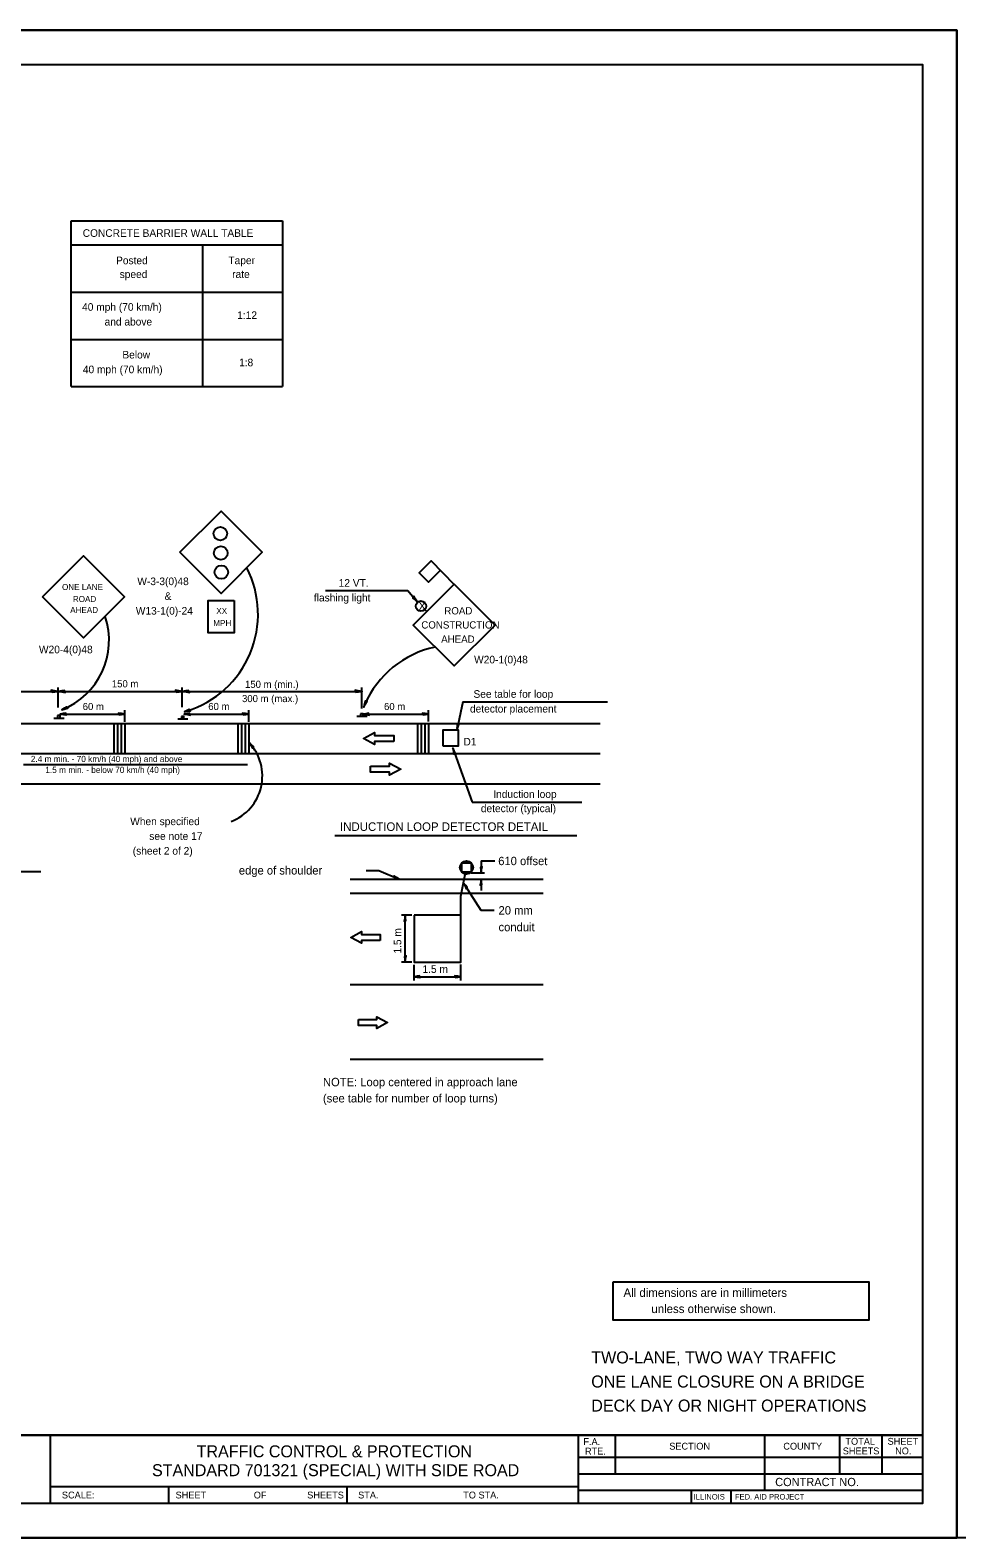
# Model space of a CAD drawing. Extents: x 52832 to 54215, y 64481 to 66497.
# Drawn here: x 53264.7 to 53535.1, y 65344.9 to 65784.9 of the extents above; entities that cross this region are included whole.
import ezdxf

# ---------------------------------------------------------------- set-up
doc = ezdxf.new("R2010")
doc.units = 0
for name, color, linetype in [('Alignment_EX_20 Baseline', 7, 'Continuous'), ('Design_EX_Roadway Dimensions', 7, 'Continuous'), ('Design_EX_Roadway Notes', 7, 'Continuous'), ('Design_PR_EOP', 7, 'Continuous'), ('Level 48', 7, 'Continuous'), ('Sheets_50 Reference Boundary', 7, 'Continuous'), ('Sheets_General Details', 7, 'Continuous'), ('Sheets_Printer Plotting Border', 7, 'Continuous'), ('Signals_PR_Above Ground', 7, 'Continuous'), ('Stage_Construction Traffic Control', 7, 'Continuous'), ('Topo_Advertising Sign', 7, 'Continuous')]:
    doc.layers.add(name, color=color, linetype=linetype)

msp = doc.modelspace()

# ---------------------------------------------------------------- linework, layer by layer
at = {"layer": 'Alignment_EX_20 Baseline'}
for p, q in [((53109.23, 65573.74), (53431, 65573.74)), ((53358.05, 65506.38), (53414.35, 65506.38))]:
    msp.add_line(p, q, dxfattribs=at)
at = {"layer": 'Design_EX_Roadway Dimensions'}
for p, q in [((53238.14, 65591.9), (53272.87, 65591.9)), ((53272.84, 65587.18), (53272.84, 65593.06)), ((53272.87, 65591.9), (53309.12, 65591.9)), ((53309.04, 65587.29), (53309.04, 65593.06)), ((53309.12, 65591.9), (53361.51, 65591.9)), ((53361.49, 65586.95), (53361.49, 65593.06)), ((53292.25, 65583.07), (53292.25, 65586.45)), ((53328.45, 65583.07), (53328.45, 65586.45)), ((53380.9, 65583.13), (53380.9, 65586.45)), ((53390.95, 65588.84), (53389.17, 65580.61)), ((53390.95, 65588.84), (53433.15, 65588.84)), ((53273.48, 65585.29), (53292.25, 65585.29)), ((53309.61, 65585.29), (53328.45, 65585.29)), ((53361.87, 65585.29), (53380.9, 65585.29)), ((53388, 65575.37), (53393.6, 65559.6)), ((53262.77, 65570.54), (53328.07, 65570.54)), ((53393.6, 65559.6), (53425.68, 65559.6)), ((53396.28, 65542.42), (53396.28, 65539)), ((53396.28, 65542.42), (53400.28, 65542.42)), ((53204.44, 65539.37), (53267.81, 65539.37)), ((53362.74, 65539.68), (53366.4, 65539.68)), ((53366.4, 65539.68), (53372.32, 65537.15)), ((53393.39, 65539), (53397.25, 65539)), ((53391.54, 65535.4), (53396.16, 65528.09)), ((53396.28, 65537.11), (53396.28, 65533.79)), ((53376.05, 65526.59), (53373, 65526.59)), ((53374.11, 65512.93), (53374.11, 65526.59)), ((53396.16, 65528.09), (53400.02, 65528.09)), ((53376.05, 65512.93), (53373, 65512.93)), ((53376.7, 65507.54), (53376.7, 65512.11)), ((53390.36, 65507.54), (53390.36, 65512.2)), ((53376.7, 65508.64), (53390.36, 65508.64))]:
    msp.add_line(p, q, dxfattribs=at)
for points in [[(53271.02, 65591.93), (53271.08, 65591.65), (53271.86, 65591.77), (53272.87, 65591.9), (53271.79, 65592.05), (53270.85, 65592.22), (53271.02, 65591.93), (53271.1, 65591.75), (53272.19, 65591.9), (53271, 65592.11), (53271.17, 65591.88), (53271.68, 65591.91), (53271.19, 65591.98)], [(53274.73, 65591.87), (53274.67, 65592.15), (53273.88, 65592.03), (53272.87, 65591.9), (53273.95, 65591.76), (53274.89, 65591.59), (53274.73, 65591.87), (53274.64, 65592.06), (53273.55, 65591.9), (53274.75, 65591.69), (53274.57, 65591.93), (53274.07, 65591.9), (53274.55, 65591.82)], [(53307.26, 65591.93), (53307.33, 65591.65), (53308.11, 65591.77), (53309.12, 65591.9), (53308.04, 65592.05), (53307.1, 65592.22), (53307.26, 65591.93), (53307.35, 65591.75), (53308.44, 65591.9), (53307.24, 65592.11), (53307.42, 65591.88), (53307.92, 65591.91), (53307.44, 65591.98)], [(53310.97, 65591.87), (53310.91, 65592.15), (53310.13, 65592.03), (53309.12, 65591.9), (53310.19, 65591.76), (53311.14, 65591.59), (53310.97, 65591.87), (53310.89, 65592.06), (53309.8, 65591.9), (53310.99, 65591.69), (53310.82, 65591.93), (53310.31, 65591.9), (53310.8, 65591.82)], [(53359.65, 65591.93), (53359.72, 65591.65), (53360.5, 65591.77), (53361.51, 65591.9), (53360.43, 65592.05), (53359.49, 65592.22), (53359.65, 65591.93), (53359.74, 65591.75), (53360.83, 65591.9), (53359.63, 65592.11), (53359.81, 65591.88), (53360.31, 65591.91), (53359.83, 65591.98)], [(53275.09, 65585.27), (53275.04, 65585.52), (53274.35, 65585.41), (53273.47, 65585.3), (53274.41, 65585.17), (53275.23, 65585.02), (53275.09, 65585.27), (53275.02, 65585.43), (53274.06, 65585.29), (53275.11, 65585.11), (53274.95, 65585.32), (53274.51, 65585.29), (53274.93, 65585.23)], [(53290.63, 65585.31), (53290.69, 65585.07), (53291.37, 65585.18), (53292.25, 65585.29), (53291.31, 65585.42), (53290.49, 65585.56), (53290.63, 65585.31), (53290.7, 65585.15), (53291.66, 65585.29), (53290.61, 65585.47), (53290.77, 65585.27), (53291.21, 65585.29), (53290.79, 65585.36)], [(53311.24, 65585.27), (53311.18, 65585.51), (53310.5, 65585.4), (53309.61, 65585.29), (53310.56, 65585.16), (53311.38, 65585.01), (53311.24, 65585.27), (53311.16, 65585.42), (53310.21, 65585.29), (53311.25, 65585.1), (53311.1, 65585.31), (53310.66, 65585.28), (53311.08, 65585.22)], [(53326.83, 65585.31), (53326.88, 65585.07), (53327.57, 65585.18), (53328.45, 65585.29), (53327.51, 65585.42), (53326.68, 65585.56), (53326.83, 65585.31), (53326.9, 65585.15), (53327.86, 65585.29), (53326.81, 65585.47), (53326.97, 65585.27), (53327.41, 65585.29), (53326.98, 65585.36)], [(53363.49, 65585.27), (53363.43, 65585.51), (53362.75, 65585.4), (53361.87, 65585.29), (53362.81, 65585.16), (53363.63, 65585.01), (53363.49, 65585.27), (53363.42, 65585.42), (53362.46, 65585.29), (53363.51, 65585.1), (53363.35, 65585.31), (53362.91, 65585.28), (53363.33, 65585.22)], [(53379.28, 65585.31), (53379.34, 65585.07), (53380.02, 65585.18), (53380.9, 65585.29), (53379.96, 65585.42), (53379.14, 65585.56), (53379.28, 65585.31), (53379.36, 65585.15), (53380.31, 65585.29), (53379.27, 65585.47), (53379.42, 65585.27), (53379.86, 65585.29), (53379.44, 65585.36)], [(53389.59, 65582.41), (53389.3, 65582.41), (53389.25, 65581.62), (53389.17, 65580.61), (53389.54, 65581.63), (53389.9, 65582.51), (53389.59, 65582.41), (53389.39, 65582.37), (53389.31, 65581.27), (53389.77, 65582.39), (53389.5, 65582.27), (53389.43, 65581.77), (53389.6, 65582.23)], [(53329.68, 65575.6), (53329.83, 65575.79), (53329.31, 65576.25), (53328.65, 65576.85), (53329.16, 65576.05), (53329.58, 65575.32), (53329.68, 65575.6), (53329.75, 65575.76), (53329.03, 65576.4), (53329.56, 65575.48), (53329.62, 65575.73), (53329.32, 65576.05), (53329.54, 65575.69)], [(53388.51, 65573.84), (53388.72, 65573.97), (53388.4, 65574.58), (53388, 65575.37), (53388.19, 65574.44), (53388.33, 65573.62), (53388.51, 65573.84), (53388.64, 65573.96), (53388.19, 65574.81), (53388.37, 65573.77), (53388.51, 65573.98), (53388.34, 65574.38), (53388.42, 65573.96)], [(53370.89, 65537.79), (53370.85, 65537.55), (53371.49, 65537.39), (53372.32, 65537.15), (53371.54, 65537.62), (53370.86, 65538.07), (53370.89, 65537.79), (53370.89, 65537.62), (53371.79, 65537.38), (53370.93, 65537.94), (53371, 65537.7), (53371.4, 65537.55), (53371.04, 65537.77)], [(53396.3, 65540.57), (53396.07, 65540.52), (53396.17, 65539.86), (53396.28, 65539), (53396.4, 65539.91), (53396.54, 65540.71), (53396.3, 65540.57), (53396.15, 65540.5), (53396.28, 65539.58), (53396.46, 65540.59), (53396.26, 65540.44), (53396.28, 65540.01), (53396.35, 65540.42)], [(53392.04, 65534.55), (53392.21, 65534.72), (53391.77, 65535.22), (53391.22, 65535.89), (53391.6, 65535.05), (53391.91, 65534.3), (53392.04, 65534.55), (53392.13, 65534.69), (53391.53, 65535.4), (53391.92, 65534.45), (53392, 65534.68), (53391.75, 65535.03), (53391.92, 65534.65)], [(53396.26, 65535.54), (53396.49, 65535.59), (53396.39, 65536.25), (53396.28, 65537.11), (53396.15, 65536.2), (53396.01, 65535.4), (53396.26, 65535.54), (53396.41, 65535.61), (53396.28, 65536.54), (53396.1, 65535.53), (53396.3, 65535.67), (53396.27, 65536.1), (53396.21, 65535.69)], [(53374.08, 65524.97), (53374.32, 65525.02), (53374.22, 65525.71), (53374.11, 65526.59), (53373.98, 65525.65), (53373.83, 65524.83), (53374.08, 65524.97), (53374.24, 65525.04), (53374.11, 65526), (53373.92, 65524.95), (53374.13, 65525.11), (53374.1, 65525.55), (53374.04, 65525.12)], [(53374.13, 65514.54), (53373.89, 65514.49), (53373.99, 65513.81), (53374.11, 65512.93), (53374.23, 65513.87), (53374.38, 65514.69), (53374.13, 65514.54), (53373.97, 65514.47), (53374.11, 65513.52), (53374.29, 65514.56), (53374.08, 65514.41), (53374.11, 65513.97), (53374.18, 65514.39)], [(53378.32, 65508.62), (53378.26, 65508.86), (53377.58, 65508.76), (53376.7, 65508.64), (53377.64, 65508.51), (53378.46, 65508.37), (53378.32, 65508.62), (53378.25, 65508.78), (53377.29, 65508.64), (53378.33, 65508.46), (53378.18, 65508.67), (53377.74, 65508.64), (53378.16, 65508.57)], [(53388.74, 65508.67), (53388.8, 65508.43), (53389.48, 65508.53), (53390.36, 65508.64), (53389.42, 65508.77), (53388.6, 65508.92), (53388.74, 65508.67), (53388.82, 65508.51), (53389.77, 65508.65), (53388.73, 65508.83), (53388.88, 65508.62), (53389.32, 65508.65), (53388.9, 65508.72)]]:
    msp.add_lwpolyline(points, dxfattribs=at)
msp.add_arc((53318.26, 65567.2), 14.17, 291.1158, 42.8976, dxfattribs=at)
at = {"layer": 'Design_EX_Roadway Notes'}
msp.add_line((53379.85, 65615.76), (53380.38, 65615.24), dxfattribs=at)
at = {"layer": 'Design_PR_EOP'}
for p, q in [((52918.09, 65582.56), (53431, 65582.56)), ((52918.09, 65564.91), (53431, 65564.91)), ((53358.05, 65537.11), (53414.35, 65537.11)), ((53358.05, 65533.01), (53414.35, 65533.01)), ((53358.05, 65484.59), (53414.35, 65484.59))]:
    msp.add_line(p, q, dxfattribs=at)
at = {"layer": 'Level 48'}
msp.add_lwpolyline([(52855.07, 65784.88), (53535.07, 65784.88), (53535.07, 65344.88), (52855.07, 65344.88)], close=True, dxfattribs=at)
at = {"layer": 'Sheets_50 Reference Boundary'}
msp.add_lwpolyline([(52895.07, 65774.88), (53525.07, 65774.88), (53525.07, 65374.88), (52895.07, 65374.88)], close=True, dxfattribs=at)
at = {"layer": 'Sheets_General Details'}
for p, q in [((53535.07, 65784.88), (52855.07, 65784.88)), ((53535.07, 65784.88), (53535.07, 65344.88)), ((53276.68, 65680.87), (53276.68, 65729.24)), ((53276.68, 65729.24), (53338.32, 65729.24)), ((53338.32, 65729.24), (53338.32, 65680.87)), ((53276.68, 65722.23), (53338.32, 65722.23)), ((53315.02, 65680.87), (53315.02, 65722.23)), ((53276.68, 65708.44), (53338.32, 65708.44)), ((53276.68, 65694.65), (53338.32, 65694.65)), ((53276.68, 65680.87), (53338.32, 65680.87)), ((53353.62, 65549.81), (53424.16, 65549.81)), ((52895.07, 65374.88), (53525.07, 65374.88)), ((53270.55, 65374.88), (53270.55, 65354.88)), ((53424.55, 65374.88), (53424.55, 65354.88)), ((53435.35, 65374.88), (53435.35, 65363.58)), ((53478.95, 65374.88), (53478.95, 65358.78)), ((53500.8, 65374.88), (53500.8, 65363.58)), ((53513.21, 65374.88), (53513.21, 65363.58)), ((53424.55, 65368.38), (53525.07, 65368.38)), ((53424.55, 65363.58), (53525.07, 65363.58)), ((53270.55, 65359.88), (53424.55, 65359.88)), ((53305.07, 65359.88), (53305.07, 65354.88)), ((53357.07, 65359.88), (53357.07, 65354.88)), ((53424.55, 65358.78), (53525.07, 65358.78)), ((53457.5, 65358.78), (53457.5, 65354.88)), ((53469.1, 65358.78), (53469.1, 65354.88)), ((53535.07, 65344.88), (52855.07, 65344.88)), ((54215.07, 65344.88), (53535.07, 65344.88))]:
    msp.add_line(p, q, dxfattribs=at)
for points in [[(52895.07, 65774.88), (53525.07, 65774.88), (53525.07, 65354.88), (52895.07, 65354.88)], [(53434.81, 65419.58), (53509.37, 65419.58), (53509.37, 65408.39), (53434.81, 65408.39)]]:
    msp.add_lwpolyline(points, close=True, dxfattribs=at)
at = {"layer": 'Sheets_Printer Plotting Border'}
msp.add_lwpolyline([(52855.07, 65344.88), (53535.07, 65344.88), (53535.07, 65784.88), (52855.07, 65784.88)], close=True, dxfattribs=at)
at = {"layer": 'Signals_PR_Above Ground'}
msp.add_lwpolyline([(53390.64, 65541.87), (53393.35, 65541.87), (53393.35, 65539.16), (53390.64, 65539.16)], close=True, dxfattribs=at)
msp.add_circle((53391.99, 65540.52), 1.91, dxfattribs=at)
at = {"layer": 'Stage_Construction Traffic Control'}
for p, q in [((53350.82, 65621.38), (53374.85, 65621.38)), ((53374.85, 65621.38), (53377.7, 65617.93)), ((53289.08, 65582.56), (53289.08, 65573.74)), ((53290.13, 65582.56), (53290.13, 65573.74)), ((53291.19, 65582.56), (53291.19, 65573.74)), ((53292.25, 65582.56), (53292.25, 65573.74)), ((53325.27, 65582.56), (53325.27, 65573.74)), ((53326.33, 65582.56), (53326.33, 65573.74)), ((53327.39, 65582.56), (53327.39, 65573.74)), ((53328.45, 65582.56), (53328.45, 65573.74)), ((53377.72, 65582.56), (53377.72, 65573.74)), ((53378.78, 65582.56), (53378.78, 65573.74)), ((53379.84, 65582.56), (53379.84, 65573.74)), ((53380.9, 65582.56), (53380.9, 65573.74)), ((53390.36, 65532.14), (53391.7, 65538.95)), ((53390.36, 65526.59), (53390.36, 65532.14))]:
    msp.add_line(p, q, dxfattribs=at)
for points in [[(53308.39, 65632.5), (53320.37, 65644.48), (53332.35, 65632.5), (53320.37, 65620.52)], [(53268.26, 65619.49), (53280.24, 65631.47), (53292.22, 65619.49), (53280.24, 65607.52)], [(53324.21, 65618.44), (53324.21, 65609), (53316.66, 65609), (53316.66, 65618.44)], [(53370.77, 65577.3), (53365.19, 65577.3), (53365.19, 65576.42), (53361.95, 65578.18), (53365.19, 65579.95), (53365.19, 65579.07), (53370.77, 65579.07)], [(53385.1, 65576.05), (53389.61, 65576.05), (53389.61, 65580.57), (53385.1, 65580.57)], [(53363.96, 65570.07), (53369.55, 65570.07), (53369.55, 65570.96), (53372.79, 65569.19), (53369.55, 65567.43), (53369.55, 65568.31), (53363.96, 65568.31)], [(53376.7, 65526.59), (53376.7, 65512.93), (53390.36, 65512.93), (53390.36, 65526.59)], [(53366.8, 65519.25), (53361.39, 65519.25), (53361.39, 65518.4), (53358.26, 65520.1), (53361.39, 65521.81), (53361.39, 65520.96), (53366.8, 65520.96)], [(53360.45, 65496.13), (53365.85, 65496.13), (53365.85, 65496.98), (53368.98, 65495.27), (53365.85, 65493.56), (53365.85, 65494.42), (53360.45, 65494.42)]]:
    msp.add_lwpolyline(points, close=True, dxfattribs=at)
for points in [[(53384.41, 65627.26), (53380.94, 65623.74), (53378.19, 65626.48), (53381.69, 65629.98), (53388.37, 65623.13)], [(53388.3, 65623.13), (53376.42, 65611.28), (53388.43, 65599.33), (53400.38, 65611.28), (53388.44, 65623.21)], [(53376.55, 65619.36), (53376.38, 65619.14), (53376.97, 65618.61), (53377.71, 65617.91), (53377.14, 65618.84), (53376.67, 65619.67), (53376.55, 65619.36), (53376.46, 65619.18), (53377.28, 65618.44), (53376.68, 65619.49), (53376.61, 65619.21), (53376.96, 65618.84), (53376.71, 65619.26)], [(53275.43, 65587.2), (53275.28, 65587.39), (53274.7, 65587.01), (53273.94, 65586.54), (53274.85, 65586.82), (53275.66, 65587.03), (53275.43, 65587.2), (53275.29, 65587.31), (53274.48, 65586.79), (53275.51, 65587.06), (53275.28, 65587.18), (53274.89, 65586.97), (53275.3, 65587.09)], [(53311.25, 65586.46), (53311.11, 65586.66), (53310.51, 65586.33), (53309.72, 65585.91), (53310.65, 65586.12), (53311.47, 65586.27), (53311.25, 65586.46), (53311.13, 65586.58), (53310.28, 65586.12), (53311.32, 65586.31), (53311.11, 65586.45), (53310.7, 65586.27), (53311.12, 65586.36)], [(53362.66, 65589.02), (53362.38, 65589.04), (53362.26, 65588.26), (53362.07, 65587.26), (53362.54, 65588.24), (53362.98, 65589.09), (53362.66, 65589.02), (53362.46, 65589), (53362.28, 65587.91), (53362.84, 65588.98), (53362.56, 65588.89), (53362.44, 65588.4), (53362.66, 65588.84)]]:
    msp.add_lwpolyline(points, dxfattribs=at)
for centre, radius in [((53320.17, 65637.95), 1.98), ((53320.29, 65632.28), 1.98), ((53320.46, 65626.7), 1.98), ((53378.71, 65616.8), 1.5)]:
    msp.add_circle(centre, radius, dxfattribs=at)
for centre, radius, start, end in [((53301.52, 65614.45), 29.64, 287.4055, 27.1245), ((53265.9, 65606.82), 21.81, 291.6461, 18.6298), ((53388.97, 65576.41), 29.11, 102.1871, 156.3696)]:
    msp.add_arc(centre, radius, start, end, dxfattribs=at)
at = {"layer": 'Topo_Advertising Sign'}
for p, q in [((53271.61, 65584.13), (53274.56, 65584.13)), ((53307.74, 65583.87), (53310.68, 65583.87)), ((53360.02, 65584.64), (53362.96, 65584.64))]:
    msp.add_line(p, q, dxfattribs=at)
for points in [[(53272.66, 65584.86), (53272.66, 65584.13), (53273.4, 65584.13), (53273.4, 65584.86)], [(53308.79, 65584.61), (53308.79, 65583.87), (53309.53, 65583.87), (53309.53, 65584.61)], [(53361.07, 65585.37), (53361.07, 65584.64), (53361.8, 65584.64), (53361.8, 65585.37)]]:
    msp.add_lwpolyline(points, close=True, dxfattribs=at)

# ---------------------------------------------------------------- texts
at = {"layer": 'Design_EX_Roadway Dimensions'}
for s, height, p in [('150 m', 2.081, (53288.51, 65593.1)), ('300 m (max.)', 2.081, (53326.49, 65588.78)), ('150 m (min.)', 2.081, (53327.37, 65592.94)), ('See table for loop', 2.2197, (53394.03, 65590.04)), ('60 m', 2.081, (53280.01, 65586.46)), ('60 m', 2.081, (53316.64, 65586.47)), ('60 m', 2.081, (53367.93, 65586.46)), ('detector placement', 2.2197, (53393.01, 65585.74)), ('2.4 m min. - 70 km/h (40 mph) and above', 1.8035, (53264.85, 65571.29)), ('1.5 m min. - below 70 km/h (40 mph)', 1.8035, (53269.1, 65568.1)), ('Induction loop', 2.2197, (53399.81, 65560.82)), ('detector (typical)', 2.2197, (53396.18, 65556.66)), ('When specified', 2.2197, (53293.87, 65552.87)), ('see note 17', 2.2197, (53299.43, 65548.57)), ('(sheet 2 of 2)', 2.2197, (53294.61, 65544.27)), ('610 offset', 2.442, (53401.25, 65541.2)), ('edge of shoulder', 2.4416, (53325.57, 65538.46)), ('20 mm', 2.442, (53401.34, 65526.79)), ('conduit', 2.442, (53401.34, 65521.91)), ('1.5 m', 2.22, (53379.15, 65509.75))]:
    msp.add_text(s, height=height, dxfattribs=at).set_placement(p)
msp.add_text('1.5 m', height=2.22, rotation=90, dxfattribs=at).set_placement((53372.97, 65515.39))
at = {"layer": 'Sheets_General Details'}
for s, height, p in [('CONCRETE BARRIER WALL TABLE', 2.2197, (53280.01, 65724.56)), ('Posted', 2.22, (53289.74, 65716.57)), ('Taper', 2.22, (53322.52, 65716.59)), ('speed', 2.22, (53290.79, 65712.55)), ('rate', 2.22, (53323.62, 65712.56)), ('40 mph (70 km/h)', 2.2197, (53279.83, 65702.99)), ('and above', 2.22, (53286.39, 65698.69)), ('1:12', 2.22, (53325.09, 65700.59)), ('Below', 2.22, (53291.58, 65689.06)), ('1:8', 2.22, (53325.63, 65686.79)), ('40 mph (70 km/h)', 2.2197, (53280.05, 65684.76)), ('INDUCTION LOOP DETECTOR DETAIL', 2.4971, (53355.09, 65551.19)), ('NOTE: Loop centered in approach lane', 2.4416, (53350.11, 65476.68)), ('(see table for number of loop turns)', 2.4416, (53350.11, 65471.95)), ('All dimensions are in millimeters', 2.4971, (53437.81, 65415.2)), ('unless otherwise shown.', 2.4971, (53445.93, 65410.48)), ('TWO-LANE, TWO WAY TRAFFIC', 3.5099, (53428.39, 65395.77)), ('ONE LANE CLOSURE ON A BRIDGE', 3.5099, (53428.39, 65388.75)), ('DECK DAY OR NIGHT OPERATIONS', 3.5099, (53428.39, 65381.73)), ('TRAFFIC CONTROL & PROTECTION', 3.5, (53313.26, 65368.38)), ('F.A.  ', 2, (53426.1, 65371.98)), ('RTE.', 2, (53426.56, 65369.18)), ('SECTION', 2, (53451.16, 65370.63)), ('COUNTY', 2, (53484.44, 65370.63)), ('SHEETS', 2, (53501.78, 65369.25)), ('TOTAL', 2, (53502.56, 65372.05)), ('SHEET', 2, (53514.86, 65372.05)), ('NO.', 2, (53517.06, 65369.25)), ('STANDARD 701321 (SPECIAL) WITH SIDE ROAD', 3.5, (53300.23, 65362.88)), ('CONTRACT NO.      ', 2.4, (53482.06, 65359.98)), ('SCALE:          ', 2, (53273.94, 65356.38)), ('SHEET', 2, (53307.11, 65356.38)), ('OF', 2, (53329.92, 65356.38)), ('SHEETS', 2, (53345.51, 65356.38)), ('STA.', 2, (53360.37, 65356.38)), ('TO STA.', 2, (53391.03, 65356.38)), ('ILLINOIS', 1.6, (53458.28, 65356.07)), ('FED. AID PROJECT', 1.6, (53470.31, 65356.07))]:
    msp.add_text(s, height=height, dxfattribs=at).set_placement(p)
at = {"layer": 'Stage_Construction Traffic Control'}
for s, height, p in [('ONE LANE', 1.765, (53273.97, 65621.5)), ('W-3-3(0)48', 2.22, (53295.94, 65622.92)), ('12 VT.', 2.22, (53354.69, 65622.46)), ('ROAD', 1.765, (53277.14, 65617.99)), ('&', 2.22, (53303.89, 65618.62)), ('flashing light', 2.2197, (53347.47, 65618.16)), ('X', 2.57, (53377.91, 65615.51)), ('AHEAD', 1.765, (53276.36, 65614.79)), ('W13-1(0)-24', 2.2197, (53295.5, 65614.32)), ('XX', 1.764, (53318.99, 65614.51)), ('ROAD', 2.118, (53385.52, 65614.37)), ('MPH', 1.764, (53318.11, 65610.98)), ('CONSTRUCTION', 2.1178, (53378.81, 65610.25)), ('W20-4(0)48', 2.22, (53267.24, 65603.03)), ('AHEAD', 2.118, (53384.61, 65606.11)), ('W20-1(0)48', 2.22, (53394.21, 65600.08)), ('D1', 2.22, (53391.09, 65576.12))]:
    msp.add_text(s, height=height, dxfattribs=at).set_placement(p)

doc.saveas('drawing.dxf')
